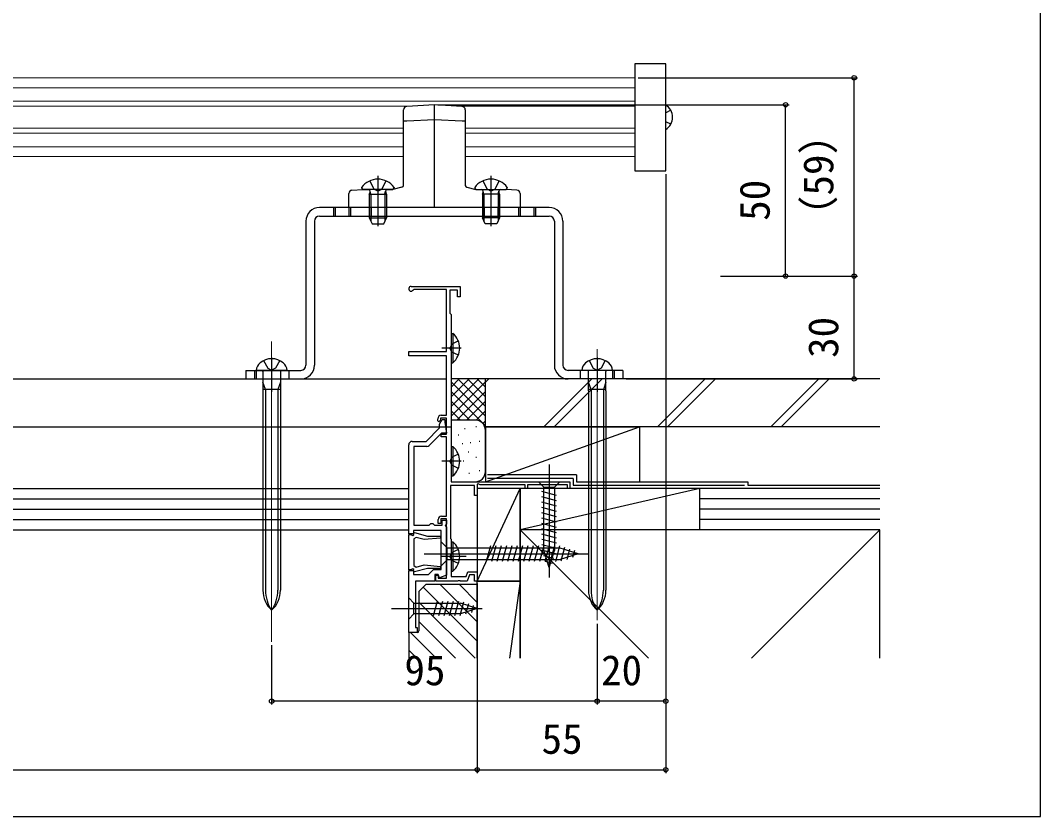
# Model space of a CAD drawing. Units: millimetres on the paper. Extents: x -525 to 525, y -784 to 780.
# Drawn here: x 227.3 to 525, y -783.8 to -551.5 of the extents above; entities that cross this region are included whole.
import ezdxf
from ezdxf.enums import TextEntityAlignment as Align

# ---------------------------------------------------------------- set-up
doc = ezdxf.new("R2010")
doc.units = ezdxf.units.MM
for name, color, linetype in [('0-3_YKK_11', 7, 'Continuous'), ('0-6_YKK_13', 4, 'Continuous'), ('0-8_YKK_D', 6, 'Continuous'), ('0-9_YKK_ZWAK', 7, 'Continuous'), ('0-A_YSS_K', 3, 'Continuous')]:
    doc.layers.add(name, color=color, linetype=linetype)
doc.layers.add('0-5_YKK_12', color=2, linetype='Continuous', lineweight=18)
doc.styles.add('ＭＳ ゴシック', font='')
doc.styles.get('ＭＳ ゴシック').set_extended_font_data('MS Gothic')

msp = doc.modelspace()

# ---------------------------------------------------------------- linework, layer by layer
at = {"layer": '0-3_YKK_11'}
msp.add_line((340.588, -701.325), (340.588, -675.325), dxfattribs=at)
for points in [[(350.088, -666.725), (351.588, -666.725), (351.588, -649.425), (340.588, -649.425), (340.588, -648.125), (351.588, -648.125), (351.588, -630.025), (342.154, -630.025), (341.894, -630.175)], [(341.288, -629.125), (355.588, -629.125), (355.588, -632.125), (354.788, -632.125), (354.788, -630.225), (352.588, -630.225), (352.588, -636.925), (352.788, -637.125), (352.988, -637.325)], [(352.988, -637.325), (352.988, -686.125), (387.588, -686.125), (387.588, -688.125), (386.888, -688.125), (386.888, -687.025), (375.288, -687.025), (375.288, -688.125), (374.588, -688.125), (374.588, -687.025), (361.488, -687.025), (360.888, -686.678), (360.588, -686.851), (360.588, -690.125), (359.788, -690.125), (359.788, -687.225), (352.788, -687.225), (352.788, -702.625), (352.988, -702.825), (352.988, -713.725), (357.346, -713.725), (357.819, -712.425), (360.588, -712.425), (360.588, -715.125), (359.788, -715.125), (359.788, -713.225), (358.379, -713.225), (357.688, -715.125), (355.746, -715.125), (355.563, -715.005), (355.013, -715.005), (354.83, -715.125), (348.488, -715.125), (348.488, -713.325), (349.188, -713.325), (349.188, -714.225), (351.588, -714.225), (351.588, -696.925), (349.988, -696.925), (349.988, -698.325)], [(341.588, -674.325), (345.688, -674.325), (349.588, -670.425), (349.588, -669.31), (350.388, -667.925), (351.088, -667.925), (351.088, -668.763), (351.645, -671.925), (350.209, -671.925), (346.602, -675.532)], [(350.188, -696.125), (351.588, -696.125), (351.588, -673.025), (350.088, -673.025), (350.088, -672.225), (351.588, -672.225), (351.588, -667.525), (349.888, -667.525), (349.888, -668.125), (349.388, -668.625), (349.088, -668.325), (349.088, -667.725)], [(345.895, -675.825), (342.088, -675.825), (342.088, -698.825), (346.588, -698.825), (347.088, -698.325), (347.588, -698.325), (348.088, -698.825), (350.388, -698.825), (350.388, -697.325), (351.588, -697.325), (351.588, -698.525), (351.258, -698.855), (351.588, -699.325), (351.588, -713.384), (349.552, -714.125), (349.188, -713.125), (348.188, -713.125), (348.188, -715.125), (342.588, -715.125), (342.588, -728.625), (343.088, -728.625), (343.088, -730.125), (340.588, -730.125), (340.588, -712.025), (341.988, -712.025), (341.988, -713.125), (346.388, -713.125), (347.788, -711.725), (350.088, -711.725), (350.088, -700.325), (341.988, -700.325), (341.988, -701.325), (340.588, -701.325)], [(349.988, -698.325), (349.188, -698.325), (349.188, -697.125)]]:
    msp.add_lwpolyline(points, dxfattribs=at)
msp.add_lwpolyline([(340.586, -711.825), (340.586, -701.525), (341.286, -701.525), (341.821, -701.833), (342.071, -701.644), (341.964, -701.225), (342.241, -700.952), (346.058, -701.975), (349.874, -701.975), (349.899, -702.549), (345.123, -702.966), (342.804, -702.345), (342.086, -702.76), (342.086, -710.59), (342.804, -711.004), (345.123, -710.383), (349.899, -710.801), (349.874, -711.375), (346.058, -711.375), (342.241, -712.397), (341.964, -712.124), (342.071, -711.705), (341.821, -711.516), (341.286, -711.825)], close=True, dxfattribs=at)
for centre, radius, start, end in [((341.288, -629.825), 0.7, 90.00001, 330), ((350.088, -667.725), 1, 90.00001, 179.99999), ((341.588, -675.325), 1, 90.00001, 179.99999), ((345.895, -674.825), 1, 269.99998, 314.99997), ((350.188, -697.125), 1, 90.00001, 179.99999)]:
    msp.add_arc(centre, radius, start, end, dxfattribs=at)
at = {"layer": '0-5_YKK_12'}
for p, q in [((406.598, -568.264), (57.098, -568.264)), ((406.598, -571.164), (57.098, -571.164)), ((406.598, -575.095), (57.098, -575.095)), ((340.921, -576.564), (97.764, -576.564)), ((406.598, -576.564), (355.275, -576.564)), ((99.587, -582.964), (339.098, -582.964)), ((406.598, -582.964), (357.098, -582.964)), ((99.587, -584.433), (339.098, -584.433)), ((406.598, -584.433), (357.098, -584.433)), ((99.587, -588.364), (339.098, -588.364)), ((406.598, -588.364), (357.098, -588.364)), ((99.587, -591.264), (339.098, -591.264)), ((406.598, -591.264), (357.098, -591.264)), ((300.598, -645.242), (300.598, -732.824)), ((395.598, -647.411), (395.598, -726.533))]:
    msp.add_line(p, q, dxfattribs=at)
at = {"layer": '0-6_YKK_13'}
for p, q in [((348.098, -576.125), (340.037, -576.618)), ((348.098, -582.935), (348.098, -576.125)), ((356.159, -576.618), (348.098, -576.125)), ((339.098, -599.654), (339.098, -577.616)), ((357.098, -577.616), (357.098, -599.654)), ((417.064, -577.714), (415.598, -578.444)), ((340.037, -580.92), (339.098, -580.92)), ((348.098, -606.125), (348.098, -582.935)), ((357.098, -580.92), (356.159, -580.92)), ((417.064, -581.814), (415.598, -581.083)), ((329.248, -598.332), (330.453, -600.748)), ((331.598, -596.843), (331.598, -611.543)), ((333.948, -598.332), (332.743, -600.748)), ((362.248, -598.332), (363.453, -600.748)), ((364.598, -596.843), (364.598, -611.543)), ((366.948, -598.332), (365.743, -600.748)), ((324.037, -601.046), (327.191, -600.818)), ((326.848, -600.244), (326.848, -600.343)), ((335.848, -600.843), (327.348, -600.843)), ((334.098, -600.865), (329.098, -600.865)), ((329.531, -602.243), (329.338, -601.32)), ((331.598, -601.357), (330.453, -600.748)), ((331.598, -601.357), (332.743, -600.748)), ((333.665, -602.243), (333.859, -601.32)), ((338.629, -600.153), (336.006, -600.818)), ((336.348, -600.244), (336.348, -600.343)), ((357.568, -600.153), (360.191, -600.818)), ((359.848, -600.244), (359.848, -600.343)), ((360.348, -600.843), (368.848, -600.843)), ((362.098, -600.865), (367.098, -600.865)), ((362.531, -602.243), (362.338, -601.32)), ((364.598, -601.357), (363.453, -600.748)), ((364.598, -601.357), (365.743, -600.748)), ((366.665, -602.243), (366.859, -601.32)), ((372.159, -601.046), (369.006, -600.818)), ((369.348, -600.244), (369.348, -600.343)), ((323.098, -606.125), (323.098, -602.044)), ((329.098, -602.243), (329.314, -601.648)), ((329.098, -602.243), (334.098, -602.243)), ((329.098, -602.243), (329.098, -609.143)), ((329.531, -602.243), (329.531, -610.063)), ((331.598, -602.375), (331.598, -610.375)), ((333.665, -602.243), (333.665, -610.063)), ((334.098, -602.243), (333.882, -601.648)), ((334.098, -602.243), (334.098, -609.143)), ((362.098, -602.243), (362.314, -601.648)), ((367.098, -602.243), (362.098, -602.243)), ((362.098, -602.243), (362.098, -609.143)), ((362.531, -602.243), (362.531, -610.063)), ((364.598, -602.375), (364.598, -610.375)), ((366.665, -602.243), (366.665, -610.063)), ((367.098, -602.243), (366.882, -601.648)), ((367.098, -602.243), (367.098, -609.143)), ((373.098, -602.044), (373.098, -606.125)), ((381.598, -606.125), (314.598, -606.125)), ((318.598, -606.125), (318.598, -608.625)), ((319.098, -606.125), (319.098, -608.625)), ((323.098, -606.125), (323.098, -608.625)), ((373.098, -606.125), (323.098, -606.125)), ((323.598, -606.125), (323.598, -608.625)), ((329.098, -606.125), (329.098, -608.625)), ((329.598, -606.125), (329.598, -608.625)), ((333.598, -606.125), (333.598, -608.625)), ((334.098, -606.125), (334.098, -608.625)), ((362.098, -606.125), (362.098, -608.625)), ((362.598, -606.125), (362.598, -608.625)), ((366.598, -606.125), (366.598, -608.625)), ((367.098, -606.125), (367.098, -608.625)), ((372.598, -606.125), (372.598, -608.625)), ((373.098, -606.125), (373.098, -608.625)), ((377.098, -606.125), (377.098, -608.625)), ((377.598, -606.125), (377.598, -608.625)), ((310.598, -610.125), (310.598, -652.125)), ((313.098, -610.125), (313.098, -652.125)), ((314.598, -608.625), (381.598, -608.625)), ((329.098, -609.143), (329.898, -610.843)), ((329.098, -609.143), (334.098, -609.143)), ((333.298, -610.843), (334.098, -609.143)), ((367.098, -609.143), (362.098, -609.143)), ((362.898, -610.843), (362.098, -609.143)), ((367.098, -609.143), (366.298, -610.843)), ((383.098, -610.125), (383.098, -652.125)), ((385.598, -610.125), (385.598, -652.125)), ((329.898, -610.843), (333.298, -610.843)), ((366.298, -610.843), (362.898, -610.843)), ((352.988, -642.874), (352.988, -651.374)), ((352.988, -642.874), (353.497, -642.874)), ((353.497, -642.874), (353.497, -651.374)), ((352.988, -645.124), (352.988, -649.124)), ((355.945, -647.124), (350.268, -647.124)), ((300.598, -649.875), (300.598, -659.875)), ((352.988, -651.374), (353.497, -651.374)), ((395.598, -649.875), (395.598, -659.875)), ((293.098, -653.625), (293.098, -656.125)), ((293.098, -653.625), (309.098, -653.625)), ((295.598, -653.625), (295.598, -656.125)), ((296.098, -653.625), (296.098, -656.125)), ((305.098, -653.625), (296.098, -653.625)), ((298.048, -653.925), (298.048, -717.768)), ((303.148, -653.925), (303.148, -717.768)), ((305.598, -653.625), (305.598, -656.125)), ((403.098, -653.625), (387.098, -653.625)), ((390.598, -653.625), (390.598, -656.125)), ((400.098, -653.625), (391.098, -653.625)), ((393.048, -659.625), (393.048, -653.925)), ((398.148, -659.625), (398.148, -653.925)), ((400.098, -653.625), (400.098, -656.125)), ((400.598, -653.625), (400.598, -656.125)), ((293.098, -656.125), (309.098, -656.125)), ((298.798, -659.225), (298.048, -657.025)), ((303.148, -657.025), (302.398, -659.225)), ((393.798, -659.225), (393.048, -657.025)), ((398.148, -657.025), (397.398, -659.225)), ((303.148, -659.225), (298.048, -659.225)), ((298.798, -659.225), (298.798, -717.768)), ((302.398, -659.225), (302.398, -717.768)), ((398.148, -659.225), (393.048, -659.225)), ((393.048, -659.625), (393.048, -717.768)), ((393.798, -659.225), (393.798, -659.625)), ((393.798, -659.625), (393.798, -717.768)), ((397.398, -659.225), (397.398, -659.625)), ((397.398, -659.625), (397.398, -717.768)), ((398.148, -659.625), (398.148, -717.768)), ((352.988, -675.874), (352.988, -684.374)), ((352.988, -675.874), (353.497, -675.874)), ((352.988, -678.124), (352.988, -682.124)), ((353.497, -675.874), (353.497, -684.374)), ((355.945, -680.124), (350.268, -680.124)), ((381.588, -681.125), (381.588, -714.038)), ((352.988, -684.374), (353.497, -684.374)), ((378.488, -686.125), (384.688, -686.125)), ((378.488, -686.125), (380.038, -687.675)), ((380.038, -706.209), (380.038, -687.675)), ((380.038, -687.675), (383.138, -687.675)), ((384.688, -686.125), (383.138, -687.675)), ((383.138, -687.675), (383.138, -706.209)), ((383.688, -690.101), (379.488, -688.976)), ((383.688, -691.654), (379.488, -690.529)), ((383.688, -693.207), (379.488, -692.082)), ((383.688, -694.76), (379.488, -693.634)), ((383.688, -696.313), (379.488, -695.187)), ((383.688, -697.866), (379.488, -696.74)), ((383.688, -699.419), (379.488, -698.293)), ((383.688, -700.971), (379.488, -699.846)), ((383.688, -702.524), (379.488, -701.399)), ((350.088, -710.624), (350.088, -703.624)), ((350.088, -703.624), (351.838, -705.374)), ((351.838, -705.374), (384.537, -705.374)), ((351.838, -708.874), (351.838, -705.374)), ((352.988, -703.674), (352.988, -712.174)), ((352.988, -703.674), (353.497, -703.674)), ((353.497, -703.674), (353.497, -712.174)), ((364.459, -704.824), (363.226, -709.424)), ((366.012, -704.824), (364.779, -709.424)), ((367.565, -704.824), (366.332, -709.424)), ((369.118, -704.824), (367.885, -709.424)), ((370.671, -704.824), (369.438, -709.424)), ((372.224, -704.824), (370.991, -709.424)), ((373.777, -704.824), (372.544, -709.424)), ((375.329, -704.824), (374.097, -709.424)), ((376.882, -704.824), (375.65, -709.424)), ((378.435, -704.824), (377.203, -709.424)), ((379.988, -704.824), (378.756, -709.424)), ((383.688, -704.077), (379.488, -702.952)), ((383.688, -705.63), (379.488, -704.505)), ((381.541, -704.824), (380.309, -709.424)), ((383.094, -704.824), (381.861, -709.424)), ((384.645, -704.831), (383.414, -709.424)), ((390.088, -707.124), (384.537, -705.374)), ((386.077, -705.282), (384.999, -709.305)), ((345.088, -707.124), (393.088, -707.124)), ((357.4, -707.924), (350.268, -707.924)), ((352.988, -705.924), (352.988, -709.924)), ((383.429, -707.114), (379.488, -706.058)), ((382.978, -708.546), (379.941, -707.732)), ((381.588, -711.125), (380.038, -706.209)), ((381.588, -711.125), (383.138, -706.209)), ((390.088, -707.124), (384.537, -708.874)), ((387.509, -705.734), (386.695, -708.77)), ((388.941, -706.185), (388.392, -708.235)), ((350.088, -710.624), (351.838, -708.874)), ((384.537, -708.874), (351.838, -708.874)), ((382.526, -709.978), (380.476, -709.428)), ((352.988, -712.174), (353.497, -712.174)), ((340.588, -726.224), (340.588, -720.024)), ((340.588, -720.024), (342.138, -721.574)), ((335.588, -723.124), (362.075, -723.124)), ((342.138, -721.574), (355.672, -721.574)), ((342.138, -724.674), (342.138, -721.574)), ((348.882, -721.024), (347.756, -725.224)), ((350.435, -721.024), (349.309, -725.224)), ((351.988, -721.024), (350.862, -725.224)), ((353.54, -721.024), (352.415, -725.224)), ((355.093, -721.024), (353.968, -725.224)), ((356.577, -721.282), (355.521, -725.224)), ((360.588, -723.124), (355.672, -721.574)), ((360.588, -723.124), (355.672, -724.674)), ((358.009, -721.734), (357.195, -724.77)), ((359.441, -722.185), (358.892, -724.235)), ((340.588, -726.224), (342.138, -724.674)), ((355.672, -724.674), (342.138, -724.674))]:
    msp.add_line(p, q, dxfattribs=at)
msp.add_lwpolyline([(415.598, -564.164), (406.598, -564.164), (406.598, -595.364), (415.598, -595.364)], close=True, dxfattribs=at)
for points in [[(356.159, -580.92), (348.098, -580.506), (340.037, -580.92)], [(355.084, -645.049), (353.177, -645.979), (352.568, -647.124)], [(355.084, -649.199), (353.177, -648.269), (352.568, -647.124)], [(298.248, -650.763), (299.453, -652.982), (300.598, -653.591)], [(302.948, -650.763), (301.743, -652.982), (300.598, -653.591)], [(393.248, -650.763), (394.453, -652.982), (395.598, -653.591)], [(397.948, -650.763), (396.743, -652.982), (395.598, -653.591)], [(403.098, -653.625), (403.098, -656.125), (387.098, -656.125)], [(355.084, -678.049), (353.177, -678.979), (352.568, -680.124)], [(355.084, -682.199), (353.177, -681.269), (352.568, -680.124)], [(355.084, -705.849), (353.177, -706.779), (352.568, -707.924)], [(355.084, -709.999), (353.177, -709.069), (352.568, -707.924)]]:
    msp.add_lwpolyline(points, dxfattribs=at)
for centre, radius, start, end in [((340.098, -577.616), 1, 93.5, 180), ((356.098, -577.616), 1, 0, 86.5), ((413.398, -579.764), 4.2, 301.58814, 58.41186), ((331.598, -603.743), 5.9, 36.38156, 143.61844), ((364.598, -603.743), 5.9, 36.38156, 143.61844), ((324.098, -602.044), 1, 93.5, 180), ((327.348, -600.343), 0.5, 180, 270), ((328.751, -601.443), 0.6, 340.03043, 90), ((334.446, -601.443), 0.6, 90, 199.96957), ((335.848, -600.343), 0.5, 270, 360), ((338.598, -599.654), 0.5, 273.5, 0), ((357.598, -599.654), 0.5, 180, 266.5), ((360.348, -600.343), 0.5, 180, 270), ((361.751, -601.443), 0.6, 340.03043, 90), ((367.446, -601.443), 0.6, 90, 199.96957), ((368.848, -600.343), 0.5, 270, 0), ((372.098, -602.044), 1, 0, 86.5), ((314.598, -610.125), 4, 90, 180), ((381.598, -610.125), 4, 360, 90), ((314.598, -610.125), 1.5, 90, 180), ((381.598, -610.125), 1.5, 360, 90), ((349.956, -647.124), 5.531, 309.79413, 50.20587), ((299.095, -653.753), 3, 128.76672, 177.54096), ((300.598, -655.625), 5.4, 51.23328, 128.76672), ((302.101, -653.753), 3, 2.45904, 51.23328), ((394.095, -653.753), 3, 128.76672, 177.54096), ((395.598, -655.625), 5.4, 51.23328, 128.76672), ((397.101, -653.753), 3, 2.45904, 51.23328), ((297.748, -653.925), 0.3, 0, 90), ((303.448, -653.925), 0.3, 90, 180), ((309.098, -652.125), 4, 270, 360), ((309.098, -652.125), 1.5, 270, 360), ((387.098, -652.125), 4, 180, 270), ((387.098, -652.125), 1.5, 180, 270), ((392.748, -653.925), 0.3, 23.56509, 90), ((392.748, -653.925), 0.3, 0, 90), ((398.448, -653.925), 0.3, 90, 180), ((398.448, -653.925), 0.3, 90, 146.90482), ((349.956, -680.124), 5.531, 309.79413, 50.20587), ((349.956, -707.924), 5.531, 309.79413, 50.20587), ((306.048, -717.768), 8, 180, 227.0586), ((309.225, -717.768), 10.427, 180, 214.17022), ((295.148, -717.768), 8, 312.9414, 0), ((291.971, -717.768), 10.427, 325.82978, 0), ((401.048, -717.768), 8, 180, 227.0586), ((404.225, -717.768), 10.427, 180, 214.17022), ((390.148, -717.768), 8, 312.9414, 0), ((386.971, -717.768), 10.427, 325.82978, 0)]:
    msp.add_arc(centre, radius, start, end, dxfattribs=at)
for centre, major_axis, start_param, end_param in [((329.098, -600.697), (-2.75, 0), 0.8041558, 1.5707963), ((334.098, -600.697), (-2.75, 0), 1.5707963, 2.3374369), ((362.098, -600.697), (2.75, 0), 3.9457484, 4.712389), ((367.098, -600.697), (2.75, 0), 4.712389, 5.4790295)]:
    msp.add_ellipse(centre, major_axis=major_axis, ratio=0.061163, start_param=start_param, end_param=end_param, dxfattribs=at)
at = {"layer": '0-8_YKK_D'}
for p, q in [((407.598, -568.264), (471.588, -568.264)), ((470.588, -626.121), (470.588, -568.264)), ((349.098, -576.121), (451.588, -576.121)), ((450.588, -626.121), (450.588, -576.121)), ((415.598, -596.364), (415.598, -751.126)), ((431.588, -626.121), (471.588, -626.121)), ((431.588, -626.121), (471.588, -626.121)), ((431.588, -626.121), (451.588, -626.121)), ((470.588, -656.122), (470.588, -626.121)), ((404.094, -656.122), (471.588, -656.122)), ((360.588, -715.825), (360.588, -771.126)), ((360.588, -715.825), (360.588, -771.126)), ((395.598, -727.533), (395.598, -751.126)), ((395.598, -727.533), (395.598, -751.126)), ((300.598, -733.824), (300.598, -751.126)), ((415.595, -743.625), (415.595, -771.126)), ((395.598, -750.126), (300.598, -750.126)), ((415.598, -750.126), (395.598, -750.126)), ((-289.412, -770.126), (360.588, -770.126)), ((360.588, -770.126), (415.595, -770.126))]:
    msp.add_line(p, q, dxfattribs=at)
for centre in [(470.588, -568.264), (450.588, -576.121), (450.588, -626.121), (470.588, -626.121), (470.588, -626.121), (470.588, -656.122), (300.598, -750.126), (395.598, -750.126), (395.598, -750.126), (415.598, -750.126), (360.588, -770.126), (360.588, -770.126), (415.595, -770.126)]:
    msp.add_circle(centre, 0.637, dxfattribs=at)
at = {"layer": '0-9_YKK_ZWAK'}
msp.add_lwpolyline([(-525, -783.8), (525, -783.8), (525, 746.2)], dxfattribs=at)
at = {"layer": '0-A_YSS_K'}
for p, q in [((-280.413, -656.125), (351.588, -656.125)), ((362.992, -656.125), (352.992, -656.125)), ((352.992, -664.154), (361.021, -656.125)), ((352.992, -661.326), (358.193, -656.125)), ((352.992, -658.497), (355.364, -656.125)), ((352.992, -666.983), (362.999, -656.975)), ((352.992, -656.983), (362.992, -666.983)), ((354.962, -656.125), (362.992, -664.154)), ((357.791, -656.125), (362.992, -661.326)), ((360.619, -656.125), (362.992, -658.497)), ((478.088, -656.125), (362.992, -656.125)), ((362.992, -671.125), (363, -656.125)), ((362.992, -657.105), (363.972, -656.125)), ((380.065, -670.125), (394.065, -656.125)), ((383.065, -670.125), (397.065, -656.125)), ((413.158, -670.125), (427.158, -656.125)), ((416.158, -670.125), (430.158, -656.125)), ((446.25, -670.125), (460.25, -656.125)), ((449.25, -670.125), (463.25, -656.125)), ((352.992, -659.811), (362.992, -669.811)), ((354.678, -668.125), (362.992, -659.811)), ((352.992, -662.639), (358.477, -668.125)), ((357.507, -668.125), (362.992, -662.639)), ((352.992, -665.468), (355.666, -668.142)), ((360.317, -668.142), (362.992, -665.468)), ((359.988, -668.125), (352.988, -668.125)), ((362.197, -669.091), (362.992, -668.296)), ((-154.413, -670.125), (352.988, -670.125)), ((354.989, -672.451), (355.189, -672.451)), ((356.845, -670.62), (357.045, -670.62)), ((360.183, -669.952), (360.383, -669.952)), ((362.988, -670.125), (362.988, -686.125)), ((362.988, -670.125), (407.988, -670.125)), ((362.988, -686.125), (407.988, -670.125)), ((362.988, -683.125), (362.988, -671.125)), ((407.988, -670.125), (407.988, -686.125)), ((356.178, -674.96), (356.378, -674.96)), ((358.514, -674.626), (358.714, -674.626)), ((361.185, -674.292), (361.385, -674.292)), ((357.911, -677.419), (358.111, -677.419)), ((356.511, -679.967), (356.711, -679.967)), ((360.183, -678.965), (360.383, -678.965)), ((358.18, -683.639), (358.38, -683.639)), ((361.185, -682.807), (361.385, -682.807)), ((389.592, -684.125), (363.592, -684.125)), ((353.288, -686.125), (359.988, -686.125)), ((388.592, -685.125), (363.592, -685.125)), ((439.592, -686.125), (439.592, -687.125)), ((439.592, -687.125), (478.088, -687.125)), ((-269.372, -688.125), (340.588, -688.125)), ((360.588, -715.125), (373.088, -688.125)), ((478.088, -688.125), (360.592, -688.125)), ((373.088, -715.125), (373.088, -688.125)), ((373.088, -688.125), (373.088, -700.125)), ((425.588, -688.125), (373.088, -700.125)), ((425.588, -700.125), (425.588, -688.125)), ((425.588, -700.125), (425.588, -688.125)), ((-269.412, -691.125), (340.588, -691.125)), ((478.088, -691.125), (425.588, -691.125)), ((-269.412, -694.125), (340.588, -694.125)), ((478.088, -694.125), (425.588, -694.125)), ((-269.412, -697.125), (340.588, -697.125)), ((478.088, -697.125), (425.588, -697.125)), ((-269.412, -700.125), (340.588, -700.125)), ((475.588, -700.125), (373.088, -700.125)), ((373.088, -700.125), (410.588, -737.625)), ((440.588, -737.625), (478.088, -700.125)), ((478.088, -714.089), (478.088, -700.125)), ((478.088, -737.625), (478.088, -707.625)), ((344.843, -716.87), (360.588, -732.615)), ((349.755, -716.125), (360.588, -726.958)), ((355.412, -716.125), (360.588, -721.301)), ((373.088, -715.125), (360.588, -715.125)), ((360.588, -737.625), (360.588, -715.125)), ((373.088, -715.125), (369.963, -737.625)), ((373.088, -737.625), (373.088, -715.125)), ((343.588, -721.272), (359.941, -737.625)), ((343.588, -726.929), (354.284, -737.625)), ((341.127, -730.125), (348.627, -737.625)), ((340.588, -735.242), (342.971, -737.625))]:
    msp.add_line(p, q, dxfattribs=at)
for points in [[(478.088, -670.125), (362.992, -670.125), (362.992, -656.125)], [(389.592, -684.125), (389.592, -686.125), (439.592, -686.125)], [(388.592, -685.125), (388.592, -687.125), (438.592, -687.125)], [(360.588, -688.125), (360.588, -715.125), (373.088, -715.125)], [(478.088, -700.125), (373.088, -700.125), (373.088, -737.625)], [(360.588, -737.625), (360.588, -716.126), (345.588, -716.126), (343.588, -718.126), (343.588, -729.626)], [(343.088, -730.126), (340.588, -730.126), (340.588, -737.625)]]:
    msp.add_lwpolyline(points, dxfattribs=at)
for centre, radius, start, end in [((359.988, -671.125), 3, 360, 90), ((359.988, -683.125), 3, 270, 360), ((343.088, -729.626), 0.5, 270, 360)]:
    msp.add_arc(centre, radius, start, end, dxfattribs=at)

# ---------------------------------------------------------------- texts
at = {"layer": '0-8_YKK_D', "style": 'ＭＳ ゴシック'}
for s, p in [('（59）', (467.156, -614.613)), ('50', (448.588, -609.984)), ('30', (468.588, -649.985))]:
    msp.add_text(s, height=8.798, rotation=90, dxfattribs=at).set_placement(p, align=Align.BOTTOM_LEFT)
for s, p in [('95', (339.337, -748.126)), ('20', (396.735, -748.126)), ('55', (379.364, -768.126))]:
    msp.add_text(s, height=8.798, dxfattribs=at).set_placement(p, align=Align.BOTTOM_LEFT)

doc.saveas('drawing.dxf')
